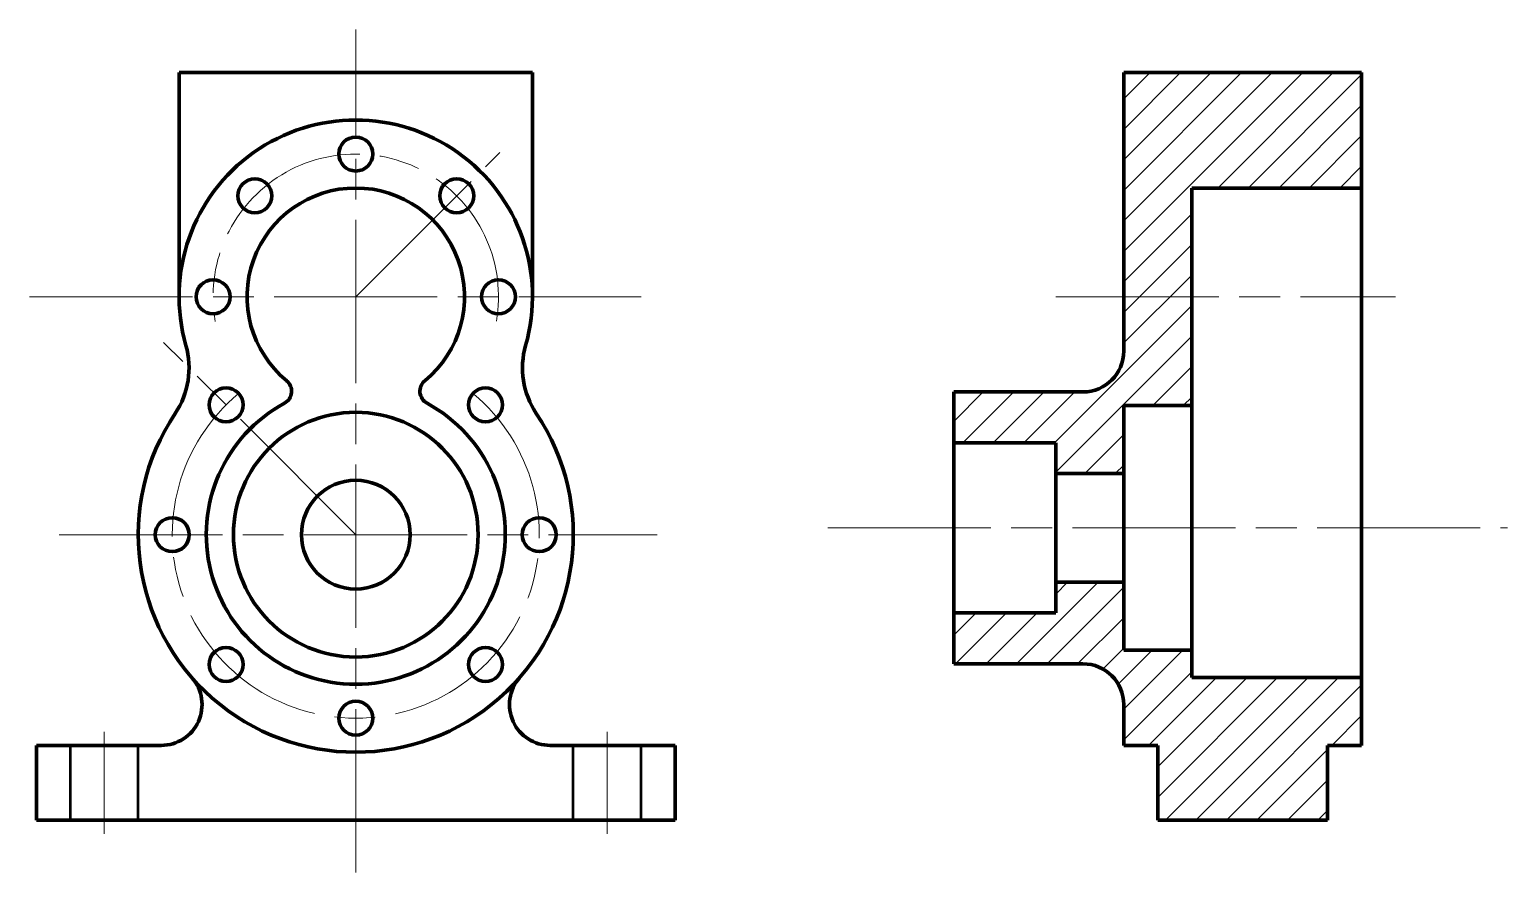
# Model space of a CAD drawing. Header units: millimetres. Extents: x -1 to 216, y -8 to 116.
import ezdxf

# ---------------------------------------------------------------- set-up
doc = ezdxf.new("R2010")
doc.units = ezdxf.units.MM
doc.linetypes.add('ACAD_ISO02W100', pattern=[15, 12, -3])
doc.linetypes.add('ACAD_ISO08W100', pattern=[36, 24, -3, 6, -3])
for name, color, linetype, lineweight in [('Contornos ocultos', 7, 'ACAD_ISO02W100', 50), ('Contornos visibles', 1, 'Continuous', 100), ('Cortes', 6, 'Continuous', 20), ('Ejes', 3, 'ACAD_ISO08W100', 20)]:
    doc.layers.add(name, color=color, linetype=linetype, lineweight=lineweight)

msp = doc.modelspace()

# ---------------------------------------------------------------- hatches: boundary and pattern name
at = {"layer": 'Cortes'}
h = msp.add_hatch(dxfattribs=at)
h.set_pattern_fill('ANSI31', color=256)
h.paths.add_polyline_path([(195, 110), (160, 110), (160, 77), (170, 77), (170, 93), (195, 93)])
h.paths.add_polyline_path([(170, 77), (160, 77), (160, 69, -0.414214), (154, 63), (135, 63), (135, 55.5), (150, 55.5), (150, 51), (160, 51), (160, 61), (170, 61)])
h.paths.add_polyline_path([(160, 35), (150, 35), (150, 30.5), (135, 30.5), (135, 23), (154, 23, -0.414214), (160, 17), (160, 11), (165, 11), (165, 0), (190, 0), (190, 11), (195, 11), (195, 21), (170, 21), (170, 25), (160, 25)])

# ---------------------------------------------------------------- linework, layer by layer
at = {"layer": 'Contornos ocultos'}
for p, q in [((5, 0), (5, 11)), ((15, 0), (15, 11)), ((79, 0), (79, 11)), ((89, 0), (89, 11))]:
    msp.add_line(p, q, dxfattribs=at)
at = {"layer": 'Contornos visibles'}
for p, q in [((73, 110), (21, 110)), ((21, 110), (21, 77)), ((73, 77), (73, 110)), ((160, 110), (195, 110)), ((160, 69), (160, 110)), ((195, 110), (195, 11)), ((195, 93), (170, 93)), ((170, 93), (170, 21)), ((135, 63), (154, 63)), ((135, 63), (135, 23)), ((170, 61), (160, 61)), ((160, 61), (160, 25)), ((150, 55.5), (135, 55.5)), ((150, 55.5), (150, 51)), ((160, 51), (150, 51)), ((150, 51), (150, 35)), ((150, 35), (160, 35)), ((150, 35), (150, 30.5)), ((150, 30.5), (135, 30.5)), ((160, 25), (170, 25)), ((135, 23), (154, 23)), ((170, 21), (195, 21)), ((160, 17), (160, 11)), ((0, 0), (0, 11)), ((0, 11), (18.38, 11)), ((94, 11), (75.62, 11)), ((94, 0), (94, 11)), ((165, 11), (160, 11)), ((165, 0), (165, 11)), ((195, 11), (190, 11)), ((190, 11), (190, 0)), ((0, 0), (94, 0)), ((190, 0), (165, 0))]:
    msp.add_line(p, q, dxfattribs=at)
for centre, radius in [((47, 98), 2.5), ((32.15, 91.85), 2.5), ((61.85, 91.85), 2.5), ((26, 77), 2.5), ((68, 77), 2.5), ((27.91, 61.09), 2.5), ((66.09, 61.09), 2.5), ((47, 42), 18), ((47, 42), 8), ((20, 42), 2.5), ((74, 42), 2.5), ((27.91, 22.91), 2.5), ((66.09, 22.91), 2.5), ((47, 15), 2.5)]:
    msp.add_circle(centre, radius, dxfattribs=at)
for centre, radius, start, end in [((47, 77), 26, 344.0044, 195.9956), ((47, 77), 16, 309.4461, 230.5539), ((10.47, 66.53), 12, 326.1192, 15.9956), ((83.53, 66.53), 12, 164.0044, 213.8808), ((154, 69), 6, 270, 0), ((35.56, 63.1), 2, 298.458, 50.5539), ((58.44, 63.1), 2, 129.4461, 241.542), ((47, 42), 22, 118.458, 61.542), ((47, 42), 32, 146.1192, 33.8808), ((154, 17), 6, 0, 90), ((18.38, 17), 6, 270, 41.1395), ((75.62, 17), 6, 138.8605, 270)]:
    msp.add_arc(centre, radius, start, end, dxfattribs=at)
at = {"layer": 'Ejes'}
for p, q in [((47, -7.69), (47, 116.31)), ((47, 77), (68.21, 98.21)), ((-1, 77), (89, 77)), ((150, 77), (200, 77)), ((47, 42), (18.72, 70.28)), ((3.37, 42), (91.37, 42)), ((116.46, 43), (216.46, 43)), ((10, -2), (10, 13)), ((84, -2), (84, 13))]:
    msp.add_line(p, q, dxfattribs=at)
for centre, radius, start, end in [((47, 77), 21, 350.1975, 190), ((47, 42), 27, 129.6929, 50.3071)]:
    msp.add_arc(centre, radius, start, end, dxfattribs=at)

doc.saveas('drawing.dxf')
